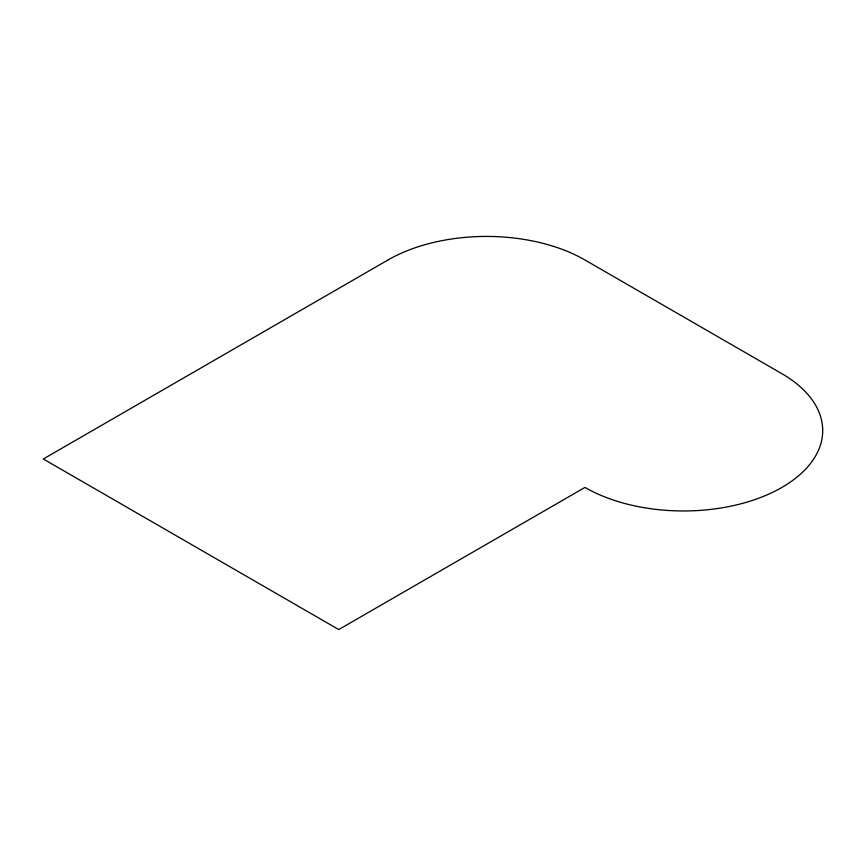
<?xml version="1.0" encoding="UTF-8"?>
<svg xmlns="http://www.w3.org/2000/svg" width="866" height="866" viewBox="0 0 866 866"><rect width="100%" height="100%" fill="white"/><g stroke="black" fill="none" stroke-linecap="round" stroke-linejoin="round"><path stroke-width="1.3" d="M387.979 259.984L43.3 458.991L338.747 629.56L584.951 487.417A139.274 80.408 0 0 0 781.911 487.417A139.274 80.408 0 0 0 781.911 373.701L584.951 259.984A139.274 80.408 0 0 0 387.979 259.984"/></g></svg>
